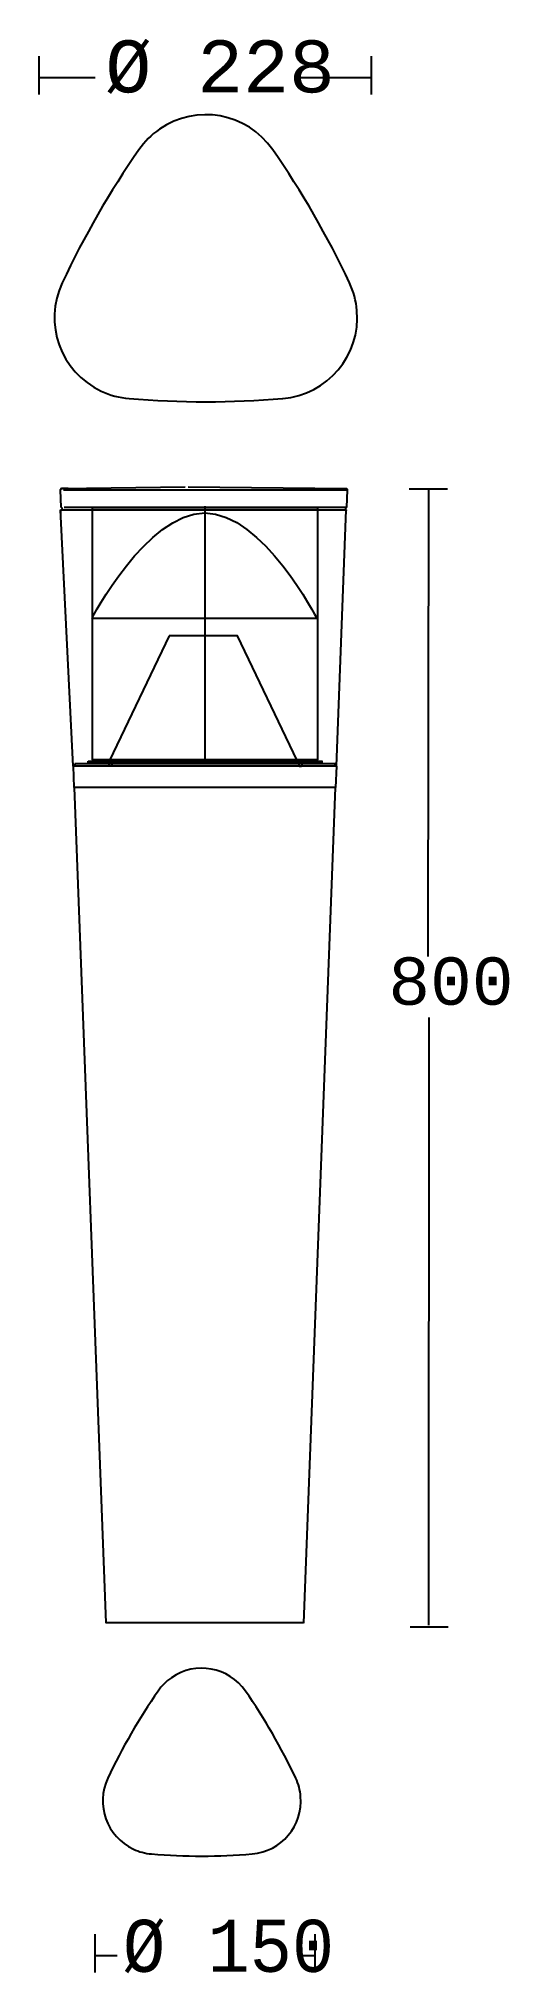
# Model space of a CAD drawing. Extents: x 0 to 55, y 4 to 231.
import ezdxf

# ---------------------------------------------------------------- set-up
doc = ezdxf.new("R2010")
doc.units = 0
doc.layers.add('LIVELLO_1', color=160, linetype='Continuous')
doc.styles.add('STD', font='txt')

# ---------------------------------------------------------------- blocks, each defined once
blk = doc.blocks.new('AI9-BLK1')
at = {"layer": 'LIVELLO_1', "color": 7}
for p, q in [((-26.39, 112.24), (-26.39, 107.75)), ((12.62, 112.24), (12.62, 107.75)), ((-26.39, 109.74), (-19.75, 109.74)), ((3.56, 109.74), (12.62, 109.74)), ((-23.67, 61.56), (-9.19, 61.75)), ((-23.49, 61.39), (9.88, 61.39)), ((-8.85, 61.75), (9.71, 61.56)), ((9.75, 59.31), (9.85, 61.39)), ((21.57, 61.47), (17.08, 61.47)), ((19.33, 61.47), (19.25, 6.68)), ((-23.83, 59.06), (9.7, 59.06)), ((-23.81, 59.06), (-23.81, 58.59)), ((-22.33, 29), (-23.81, 59.06)), ((-23.61, 59.06), (-23.62, 59.31)), ((9.77, 59.31), (-23.41, 59.31)), ((-6.91, 59.5), (-6.91, 29.37)), ((8.54, 29), (9.68, 59.06)), ((9.61, 59.31), (9.6, 59.06)), ((9.68, 59.06), (9.68, 58.96)), ((-20.6, 29.58), (6.9, 29.58)), ((-20.57, 29.36), (-20.58, 29.58)), ((-20.29, 29.58), (-20.23, 29.35)), ((-20.06, 29.58), (-20.05, 29.35)), ((6.36, 29.58), (6.35, 29.36)), ((6.59, 29.58), (6.53, 29.36)), ((6.87, 29.36), (6.88, 29.58)), ((8.56, 29), (-22.35, 29)), ((-22.21, 26.5), (-22.3, 29)), ((8.4, 29.25), (-22.16, 29.25)), ((-22.14, 29.25), (-22.14, 29)), ((-20.57, 29.36), (-20.23, 29.36)), ((-20.23, 29.35), (-17.79, 29.35)), ((-18.21, 29.35), (-18.12, 29)), ((-17.78, 29.36), (-17.88, 29)), ((-17.78, 29.36), (6.87, 29.36)), ((4.08, 29.36), (4.18, 29)), ((4.15, 29), (4.44, 29)), ((4.51, 29.36), (4.42, 29)), ((8.38, 29), (8.37, 29.25)), ((8.54, 29), (8.42, 26.5)), ((8.44, 26.5), (-22.23, 26.5)), ((8.39, 26.5), (4.68, -71.51)), ((19.39, -0.49), (19.34, -71.75)), ((21.66, -72.01), (17.17, -72.01)), ((-19.82, -107.99), (-19.82, -112.48)), ((6.02, -107.99), (6.02, -112.48)), ((-19.82, -110.49), (-17.19, -110.49)), ((3.94, -110.49), (6.02, -110.49))]:
    blk.add_line(p, q, dxfattribs=at)
for points in [[(-23.76, 59.31), (-23.84, 61.39), (-23.84, 61.42)], [(9.85, 61.39), (9.85, 61.42), (9.71, 61.56)], [(4.66, -71.5), (-18.48, -71.5), (-22.19, 26.48)]]:
    blk.add_lwpolyline(points, dxfattribs=at)
for points in [[(-20.11, 59.29), (-20.11, 29.78), (6.36, 29.78), (6.36, 59.29)], [(-11.08, 44.27), (-18.08, 29.64), (3.92, 29.64), (-3.08, 44.27)]]:
    blk.add_lwpolyline(points, close=True, dxfattribs=at)
for points, knots in [([(1.06, 101.29), (-1.95, 105.62), (-7.9, 106.7), (-12.23, 103.69), (-13.17, 103.04), (-13.98, 102.23), (-14.63, 101.29)], [0, 0, 0, 0, 1, 1, 1, 2, 2, 2, 2]), ([(-23.63, 85.69), (-25.88, 80.92), (-23.83, 75.23), (-19.06, 72.98), (-18.03, 72.5), (-16.92, 72.2), (-15.79, 72.11)], [0, 0, 0, 0, 1, 1, 1, 2, 2, 2, 2]), ([(2.23, 72.11), (7.48, 72.55), (11.39, 77.17), (10.94, 82.42), (10.85, 83.56), (10.55, 84.66), (10.07, 85.69)], [0, 0, 0, 0, 1, 1, 1, 2, 2, 2, 2]), ([(-23.61, 61.56), (-23.54, 61.56), (-23.45, 61.57), (-23.39, 61.57), (-23.32, 61.57), (-23.27, 61.57), (-23.16, 61.57), (-23.06, 61.57), (-22.92, 61.58), (-22.95, 61.58), (-22.96, 61.58), (-22.99, 61.58), (-23.01, 61.57), (-23.09, 61.57), (-23.15, 61.57), (-23.22, 61.57), (-23.29, 61.57), (-23.37, 61.57), (-23.45, 61.57), (-23.52, 61.57), (-23.6, 61.57), (-23.67, 61.56)], [0, 0, 0, 0, 1, 1, 1, 2, 2, 2, 3, 3, 3, 4, 4, 4, 5, 5, 5, 6, 6, 6, 7, 7, 7, 7]), ([(-23.31, 59.06), (-23.31, 59.06), (-23.33, 59.06), (-23.33, 59.06), (-23.37, 59.06), (-23.25, 59.06), (-23.17, 59.06), (-23.17, 59.06), (-22.93, 59.06), (-22.93, 59.06), (-22.93, 59.06), (-22.69, 59.06), (-22.69, 59.06), (-22.69, 59.06), (-22.03, 59.06), (-22.03, 59.06), (-22.03, 59.06), (-21.61, 59.06), (-21.61, 59.06), (-21.61, 59.06), (-21.16, 59.06), (-21.16, 59.06), (-21.16, 59.06), (-20.61, 59.06), (-20.61, 59.06), (-20.61, 59.06), (-20.02, 59.06), (-20.02, 59.06), (-20.02, 59.06), (-19.44, 59.06), (-19.44, 59.06)], [0, 0, 0, 0, 1, 1, 1, 2, 2, 2, 3, 3, 3, 4, 4, 4, 5, 5, 5, 6, 6, 6, 7, 7, 7, 8, 8, 8, 9, 9, 9, 10, 10, 10, 10]), ([(-20.16, 46.29), (-20.16, 46.29), (6.26, 46.29), (6.26, 46.29), (6.26, 46.29), (-0.09, 58.71), (-6.91, 58.69), (-13.73, 58.67), (-20.16, 46.29), (-20.16, 46.29)], [0, 0, 0, 0, 1, 1, 1, 2, 2, 2, 3, 3, 3, 3]), ([(-2.13, -79.48), (-4.1, -76.65), (-7.99, -75.95), (-10.82, -77.92), (-11.43, -78.34), (-11.96, -78.87), (-12.38, -79.48)], [0, 0, 0, 0, 1, 1, 1, 2, 2, 2, 2]), ([(-18.28, -89.7), (-19.75, -92.82), (-18.41, -96.55), (-15.28, -98.02), (-14.61, -98.33), (-13.89, -98.53), (-13.15, -98.59)], [0, 0, 0, 0, 1, 1, 1, 2, 2, 2, 2]), ([(-1.36, -98.59), (2.08, -98.3), (4.63, -95.28), (4.34, -91.84), (4.28, -91.1), (4.08, -90.37), (3.77, -89.7)], [0, 0, 0, 0, 1, 1, 1, 2, 2, 2, 2])]:
    blk.add_open_spline(points, degree=3, knots=knots, dxfattribs=at)
for points in [[(-14.63, 101.29), (-18.06, 96.35), (-21.07, 91.13), (-23.63, 85.69)], [(10.07, 85.69), (7.51, 91.13), (4.49, 96.35), (1.06, 101.29)], [(-15.79, 72.11), (-9.8, 71.6), (-3.77, 71.6), (2.22, 72.11)], [(-23.69, 61.56), (-23.77, 61.56), (-23.84, 61.5), (-23.84, 61.42)], [(-19.25, 29.58), (-19.26, 29.5), (-19.27, 29.43), (-19.28, 29.35)], [(5.58, 29.36), (5.57, 29.43), (5.56, 29.51), (5.55, 29.58)], [(-12.38, -79.48), (-14.63, -82.72), (-16.6, -86.14), (-18.28, -89.7)], [(3.77, -89.7), (2.09, -86.14), (0.12, -82.72), (-2.13, -79.48)], [(-13.15, -98.59), (-9.23, -98.92), (-5.28, -98.92), (-1.36, -98.59)]]:
    blk.add_open_spline(points, degree=3, dxfattribs=at)
at = {"layer": 'LIVELLO_1', "color": 7, "attachment_point": 1, "style": 'STD'}
for s, insert, char_height in [('\\fCourier|b0|i0;\\H6.1039;\\W0.88;\\C7;Ø 228', (-18.56, 114.11), 6.1039), ('\\fCourier|b0|i0;\\H5.5490;\\W0.88;\\C7;800', (14.63, 6.56), 5.549), ('\\fCourier|b0|i0;\\H6.1039;\\W0.81;\\C7;Ø 150', (-16.5, -106.31), 6.1039)]:
    blk.add_mtext(s, dxfattribs=dict(at, insert=insert, char_height=char_height))

msp = doc.modelspace()

# ---------------------------------------------------------------- block references
at = {"layer": 'LIVELLO_1', "color": 7}
msp.add_blockref('AI9-BLK1', (26.446792, 116.766774), dxfattribs=at)

doc.saveas('drawing.dxf')
